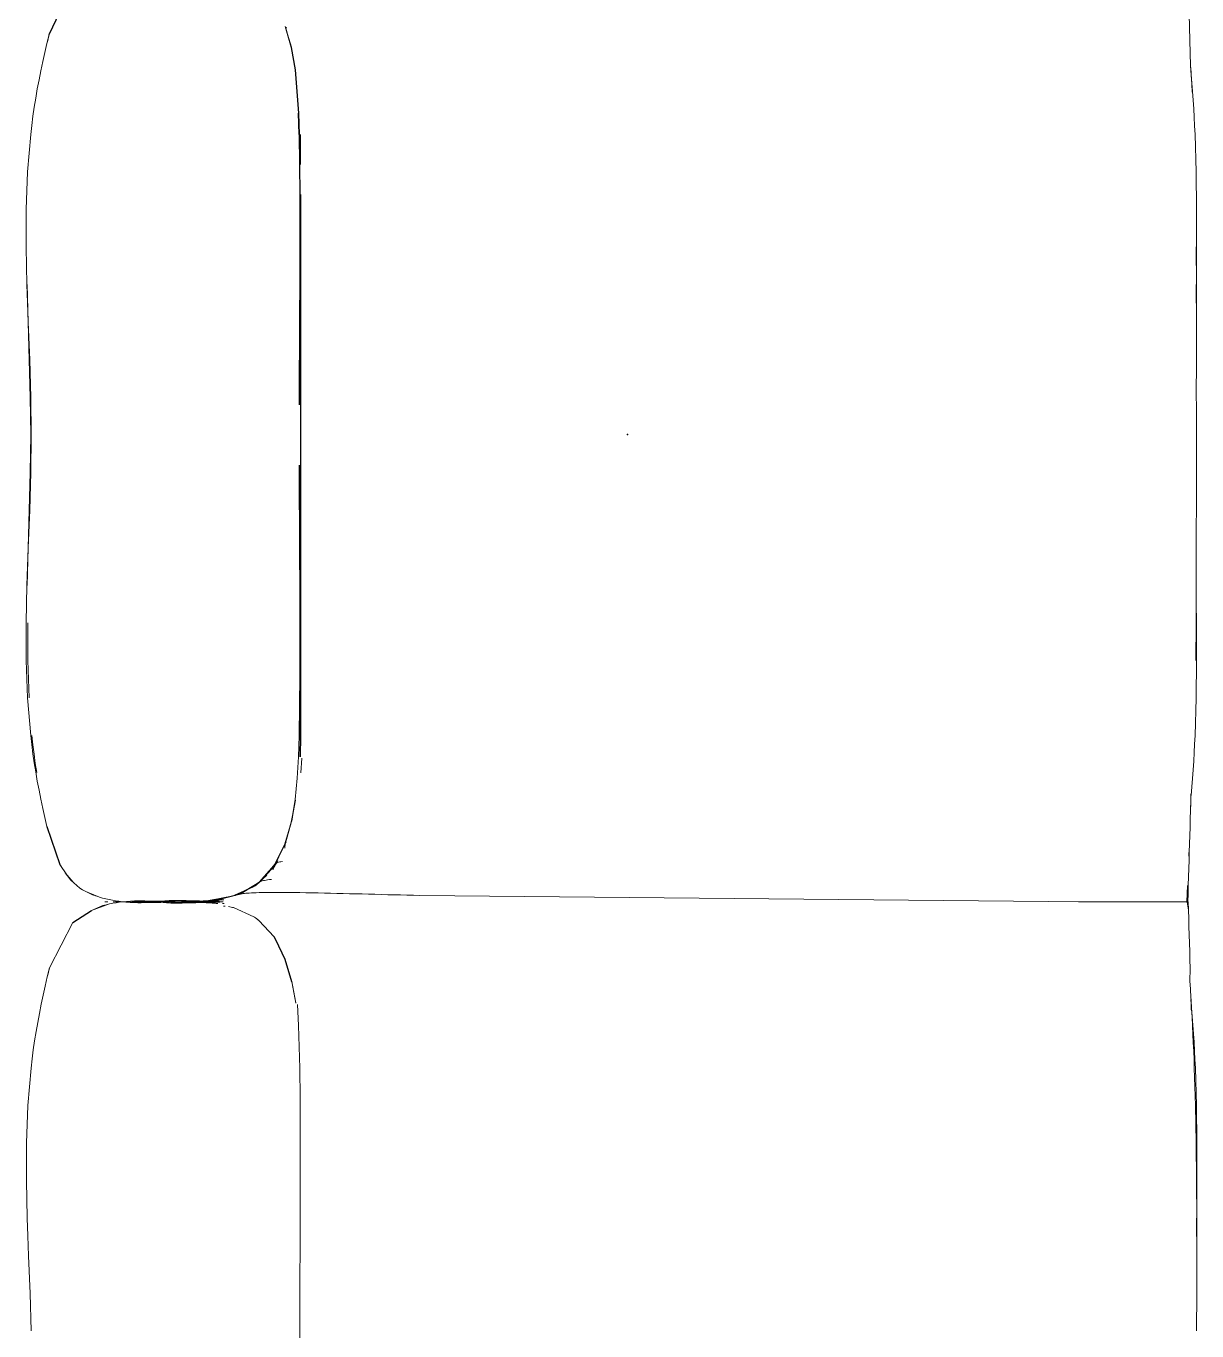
# Model space of a CAD drawing. Header units: inches. Extents: x -2 to 764, y -6 to 562.
# Drawn here: x 49.19 to 79.6, y 189.7 to 223.59 of the extents above; entities that cross this region are included whole.
import ezdxf

# ---------------------------------------------------------------- set-up
doc = ezdxf.new("R2010")
doc.units = ezdxf.units.IN
doc.header["$MEASUREMENT"] = 0
doc.layers.get('0').update_dxf_attribs({"true_color": 0xffffff})
doc.layers.add('SEAT', color=5, linetype='Continuous')

# ---------------------------------------------------------------- blocks, each defined once
blk = doc.blocks.new('LSD225X_0P')
at = {"layer": 'SEAT'}
for p, q in [((-15.029, 10.39), (-14.53, 11.431)), ((-8.738, 10.045), (-8.636, 9.466)), ((-8.636, 9.466), (-8.554, 8.344)), ((-8.554, 8.344), (-8.534, 7.79)), ((-8.534, 7.79), (-8.552, 8.343)), ((-8.552, 8.343), (-8.536, 7.79)), ((-8.536, 7.79), (-8.524, 7.01)), ((-8.524, 7.01), (-8.519, 6.229)), ((-8.519, 6.229), (-8.517, 5.449)), ((-8.498, 6.229), (-8.498, 5.449)), ((-8.517, 5.449), (-8.518, 4.668)), ((-8.498, 5.449), (-8.498, 4.668)), ((-8.518, 4.668), (-8.52, 3.888)), ((-8.498, 4.668), (-8.499, 3.888)), ((-8.52, 3.888), (-8.524, 3.108)), ((-8.499, 3.888), (-8.5, 3.108)), ((-8.524, 3.108), (-8.528, 2.327)), ((-8.5, 3.108), (-8.501, 2.327)), ((-8.528, 2.327), (-8.532, 1.547)), ((-8.501, 2.327), (-8.502, 1.547)), ((-8.532, 1.547), (-8.535, 0.766)), ((-8.502, 1.547), (-8.503, 0.766)), ((-8.503, 0.766), (-8.503, -0.795)), ((-8.503, -0.795), (-8.502, -1.576)), ((-8.502, -1.576), (-8.501, -2.356)), ((-8.501, -2.356), (-8.5, -3.137)), ((-8.5, -3.137), (-8.499, -3.918)), ((-8.499, -3.918), (-8.498, -4.699)), ((-8.498, -4.699), (-8.498, -5.48)), ((-8.498, -5.48), (-8.498, -6.26)), ((-8.498, -6.26), (-8.499, -7.039)), ((-8.499, -7.039), (-8.503, -7.82)), ((-8.503, -7.82), (-8.511, -8.371)), ((-15.087, -10.184), (-14.75, -11.173)), ((-14.413, -12.679), (-13.931, -12.365)), ((-9.185, -13.05), (-9.585, -12.624)), ((-9.142, -13.123), (-9.185, -13.05)), ((-8.896, -13.64), (-9.142, -13.123)), ((-8.727, -14.217), (-8.896, -13.64))]:
    blk.add_line(p, q, dxfattribs=at)
at = {"layer": 'SEAT', "linetype": 'Continuous', "lineweight": 0}
for p, q in [((14.58, 11.246), (14.624, 9.571)), ((-8.738, 10.045), (-8.9, 10.593)), ((-8.9, 10.593), (-8.737, 10.055)), ((-8.893, 10.583), (-8.738, 10.045)), ((-8.854, 10.555), (-8.87, 10.564)), ((-15.087, 10.154), (-15.029, 10.39)), ((-15.029, 10.39), (-15.074, 10.2)), ((-15.196, 9.682), (-15.143, 9.918)), ((-15.143, 9.918), (-15.087, 10.154)), ((-15.246, 9.445), (-15.196, 9.682)), ((14.638, 9.408), (14.624, 9.571)), ((14.624, 9.571), (14.642, 9.327)), ((-15.337, 8.972), (-15.293, 9.209)), ((-15.293, 9.209), (-15.246, 9.445)), ((14.643, 9.349), (14.638, 9.408)), ((14.642, 9.327), (14.654, 9.107)), ((14.66, 9.126), (14.643, 9.349)), ((-15.378, 8.736), (-15.337, 8.972)), ((14.654, 9.107), (14.666, 8.888)), ((14.676, 8.904), (14.66, 9.126)), ((14.692, 8.681), (14.676, 8.904)), ((-15.451, 8.263), (-15.416, 8.499)), ((-15.416, 8.499), (-15.378, 8.736)), ((14.706, 8.458), (14.692, 8.681)), ((-15.482, 8.026), (-15.451, 8.263)), ((-8.54, 8.342), (-8.529, 7.79)), ((14.718, 8.236), (14.706, 8.458)), ((14.73, 8.013), (14.718, 8.236)), ((-15.51, 7.79), (-15.482, 8.026)), ((14.74, 7.79), (14.73, 8.013)), ((-15.591, 6.816), (-15.51, 7.79)), ((-8.529, 7.79), (-8.52, 7.01)), ((-8.503, 7.79), (-8.499, 7.01)), ((14.768, 6.817), (14.74, 7.79)), ((-15.627, 5.841), (-15.591, 6.816)), ((-8.52, 7.01), (-8.517, 6.229)), ((14.779, 5.843), (14.768, 6.817)), ((-8.517, 6.229), (-8.516, 5.449)), ((-15.63, 4.866), (-15.627, 5.841)), ((14.778, 4.868), (14.779, 5.843)), ((-8.516, 5.449), (-8.517, 4.668)), ((-15.608, 3.89), (-15.63, 4.866)), ((14.77, 4.869), (14.775, 3.893)), ((14.775, 3.893), (14.778, 4.868)), ((-8.517, 4.668), (-8.518, 3.888)), ((-15.592, 3.427), (-15.608, 3.89)), ((-15.573, 2.914), (-15.605, 3.89)), ((-15.605, 3.89), (-15.577, 2.914)), ((-8.518, 3.888), (-8.521, 3.108)), ((14.776, 2.916), (14.767, 3.893)), ((14.776, 2.916), (14.775, 3.893)), ((-15.573, 2.914), (-15.592, 3.427)), ((-8.521, 3.108), (-8.523, 2.327)), ((-15.577, 2.914), (-15.545, 1.938)), ((-15.536, 1.938), (-15.573, 2.914)), ((14.774, 1.939), (14.776, 2.916)), ((-8.523, 2.327), (-8.525, 1.547)), ((-15.545, 1.938), (-15.519, 0.961)), ((-15.505, 0.961), (-15.536, 1.938)), ((14.773, 0.962), (14.774, 1.939)), ((-8.525, 1.547), (-8.527, 0.766)), ((-15.519, 0.961), (-15.509, -0.015)), ((-15.493, -0.015), (-15.505, 0.961)), ((14.774, 0.767), (14.773, 0.962)), ((14.775, 0.571), (14.774, 0.767)), ((14.775, 0.376), (14.775, 0.571)), ((14.776, 0.181), (14.775, 0.376)), ((14.776, -0.015), (14.776, 0.181)), ((-15.509, -0.015), (-15.519, -0.991)), ((-15.505, -0.991), (-15.493, -0.015)), ((14.776, -0.21), (14.776, -0.015)), ((14.776, -0.406), (14.776, -0.21)), ((14.767, -3.922), (14.776, -0.406)), ((-15.519, -0.991), (-15.545, -1.967)), ((-15.536, -1.967), (-15.505, -0.991)), ((-8.535, -0.795), (-8.532, -1.576)), ((-8.527, -0.795), (-8.525, -1.576)), ((-8.532, -1.576), (-8.528, -2.356)), ((-8.525, -1.576), (-8.523, -2.356)), ((-15.545, -1.967), (-15.577, -2.944)), ((-15.573, -2.943), (-15.536, -1.967)), ((-8.528, -2.356), (-8.524, -3.137)), ((-8.523, -2.356), (-8.521, -3.137)), ((-15.608, -3.919), (-15.573, -2.943)), ((-15.608, -3.919), (-15.577, -2.944)), ((-15.577, -2.944), (-15.605, -3.92)), ((-8.524, -3.137), (-8.52, -3.918)), ((-8.521, -3.137), (-8.518, -3.918)), ((-15.63, -4.895), (-15.608, -3.919)), ((-8.52, -3.918), (-8.518, -4.699)), ((-8.518, -3.918), (-8.517, -4.699)), ((14.77, -4.898), (14.767, -3.922)), ((14.767, -3.922), (14.772, -4.374)), ((14.772, -4.374), (14.778, -4.898)), ((-8.518, -4.699), (-8.517, -5.48)), ((-8.517, -4.699), (-8.516, -5.48)), ((-15.627, -5.871), (-15.63, -4.895)), ((-15.582, -5.87), (-15.58, -4.895)), ((14.759, -5.873), (14.77, -4.898)), ((14.778, -4.898), (14.779, -5.873)), ((-8.517, -5.48), (-8.519, -6.26)), ((-8.516, -5.48), (-8.517, -6.26)), ((-15.591, -6.845), (-15.627, -5.871)), ((-15.551, -6.845), (-15.582, -5.87)), ((14.779, -5.873), (14.768, -6.847)), ((-8.519, -6.26), (-8.524, -7.039)), ((-8.517, -6.26), (-8.52, -7.039)), ((-15.51, -7.82), (-15.591, -6.845)), ((-8.524, -7.039), (-8.536, -7.82)), ((-8.52, -7.039), (-8.529, -7.82)), ((14.768, -6.847), (14.74, -7.82)), ((-15.482, -8.056), (-15.51, -7.82)), ((-15.451, -8.293), (-15.482, -8.056)), ((-15.451, -8.061), (-15.477, -7.82)), ((-15.421, -8.302), (-15.451, -8.061)), ((-8.536, -7.82), (-8.554, -8.373)), ((-8.529, -7.82), (-8.54, -8.371)), ((14.73, -8.043), (14.718, -8.265)), ((14.74, -7.82), (14.73, -8.043)), ((-15.416, -8.529), (-15.451, -8.293)), ((-15.389, -8.543), (-15.421, -8.302)), ((-8.554, -8.373), (-8.583, -8.928)), ((-8.464, -8.408), (-8.495, -8.787)), ((14.718, -8.265), (14.706, -8.488)), ((-15.378, -8.766), (-15.416, -8.529)), ((-15.353, -8.784), (-15.389, -8.543)), ((-15.337, -9.002), (-15.378, -8.766)), ((14.692, -8.711), (14.676, -8.933)), ((14.706, -8.488), (14.692, -8.711)), ((-15.293, -9.239), (-15.337, -9.002)), ((-8.583, -8.928), (-8.636, -9.485)), ((14.676, -8.933), (14.66, -9.156)), ((-15.246, -9.475), (-15.293, -9.239)), ((-15.196, -9.711), (-15.246, -9.475)), ((-8.636, -9.485), (-8.726, -10.042)), ((14.632, -9.334), (14.627, -9.55)), ((14.66, -9.156), (14.643, -9.379)), ((-15.143, -9.948), (-15.196, -9.711)), ((-8.634, -9.502), (-8.738, -10.066)), ((-8.636, -9.496), (-8.736, -10.057)), ((-8.736, -10.057), (-8.634, -9.502)), ((-8.637, -9.49), (-8.732, -10.049)), ((-8.732, -10.049), (-8.636, -9.496)), ((-8.726, -10.042), (-8.637, -9.49)), ((14.616, -9.982), (14.621, -9.766)), ((14.628, -9.557), (14.62, -9.774)), ((14.62, -9.774), (14.624, -9.695)), ((14.627, -9.55), (14.621, -9.766)), ((14.621, -9.766), (14.628, -9.557)), ((14.624, -9.695), (14.629, -9.563)), ((-15.087, -10.184), (-15.143, -9.948)), ((-8.905, -10.633), (-8.738, -10.075)), ((-8.738, -10.066), (-8.9, -10.622)), ((-8.738, -10.075), (-8.9, -10.622)), ((-8.736, -10.057), (-8.893, -10.612)), ((-8.893, -10.612), (-8.738, -10.066)), ((-8.738, -10.066), (-8.736, -10.057)), ((14.61, -10.198), (14.616, -9.982)), ((14.598, -10.63), (14.604, -10.414)), ((14.604, -10.414), (14.61, -10.198)), ((-9.18, -11.186), (-8.911, -10.657)), ((-9.172, -11.174), (-8.909, -10.645)), ((-8.911, -10.657), (-9.172, -11.174)), ((-8.905, -10.633), (-9.163, -11.162)), ((-8.909, -10.645), (-9.163, -11.162)), ((-9.151, -11.151), (-8.9, -10.622)), ((-8.905, -10.633), (-9.151, -11.151)), ((-8.911, -10.657), (-8.909, -10.645)), ((-8.911, -10.669), (-8.911, -10.657)), ((-8.911, -10.682), (-8.911, -10.669)), ((-8.91, -10.695), (-8.911, -10.682)), ((-8.908, -10.708), (-8.91, -10.695)), ((-8.909, -10.645), (-8.905, -10.633)), ((-8.907, -10.721), (-8.908, -10.708)), ((-8.905, -10.733), (-8.907, -10.721)), ((-8.9, -10.622), (-8.905, -10.746)), ((-8.905, -10.746), (-8.905, -10.733)), ((-8.9, -10.622), (-8.893, -10.612)), ((-8.893, -10.612), (-8.883, -10.602)), ((-8.883, -10.602), (-8.87, -10.593)), ((14.592, -10.845), (14.598, -10.63)), ((-14.571, -11.44), (-14.75, -11.173)), ((-14.75, -11.173), (-14.713, -11.231)), ((-9.555, -11.623), (-9.172, -11.174)), ((-9.163, -11.162), (-9.537, -11.614)), ((-9.172, -11.174), (-9.475, -11.539)), ((-9.087, -11.078), (-9.218, -11.298)), ((-9.172, -11.174), (-9.18, -11.186)), ((-9.163, -11.162), (-9.172, -11.174)), ((-9.151, -11.151), (-9.163, -11.162)), ((-9.136, -11.14), (-9.151, -11.151)), ((-9.118, -11.13), (-9.136, -11.14)), ((-9.097, -11.12), (-9.118, -11.129)), ((-9.118, -11.129), (-9.118, -11.13)), ((-9.071, -11.111), (-9.097, -11.12)), ((-9.041, -11.103), (-9.071, -11.111)), ((-9.007, -11.096), (-9.041, -11.103)), ((-8.969, -11.09), (-9.007, -11.096)), ((14.58, -10.855), (14.586, -11.061)), ((14.58, -11.276), (14.586, -11.061)), ((14.586, -11.061), (14.592, -10.845)), ((-14.571, -11.44), (-14.616, -11.383)), ((-14.616, -11.383), (-14.464, -11.573)), ((-14.566, -11.445), (-14.571, -11.44)), ((-14.409, -11.625), (-14.566, -11.445)), ((-14.464, -11.573), (-14.507, -11.518)), ((-9.678, -11.723), (-9.377, -11.449)), ((-9.666, -11.715), (-9.416, -11.485)), ((-9.197, -11.237), (-9.614, -11.67)), ((-9.194, -11.224), (-9.605, -11.66)), ((-9.197, -11.237), (-9.605, -11.66)), ((-9.595, -11.651), (-9.191, -11.212)), ((-9.194, -11.224), (-9.595, -11.651)), ((-9.186, -11.199), (-9.583, -11.641)), ((-9.191, -11.212), (-9.58, -11.637)), ((-9.18, -11.186), (-9.57, -11.632)), ((-9.186, -11.199), (-9.549, -11.608)), ((-9.18, -11.186), (-9.515, -11.576)), ((-9.212, -11.287), (-9.218, -11.298)), ((-9.207, -11.275), (-9.212, -11.287)), ((-9.203, -11.262), (-9.207, -11.275)), ((-9.2, -11.25), (-9.203, -11.262)), ((-9.197, -11.237), (-9.2, -11.25)), ((-9.194, -11.224), (-9.197, -11.237)), ((-9.191, -11.212), (-9.194, -11.224)), ((-9.186, -11.199), (-9.191, -11.212)), ((-9.18, -11.186), (-9.186, -11.199)), ((14.566, -11.707), (14.573, -11.491)), ((14.573, -11.491), (14.58, -11.276)), ((-14.234, -11.783), (-14.464, -11.573)), ((-14.464, -11.573), (-14.409, -11.625)), ((-14.163, -11.824), (-14.234, -11.783)), ((-14.091, -11.864), (-14.163, -11.824)), ((-13.888, -11.967), (-14.163, -11.824)), ((-9.701, -11.737), (-10.276, -11.993)), ((-9.727, -11.75), (-10.276, -11.993)), ((-9.678, -11.723), (-10.246, -11.985)), ((-10.246, -11.985), (-9.837, -11.799)), ((-10.218, -11.977), (-9.666, -11.715)), ((-10.218, -11.977), (-9.945, -11.848)), ((-10.201, -11.972), (-9.654, -11.706)), ((-9.913, -11.834), (-10.201, -11.972)), ((-9.643, -11.697), (-10.185, -11.968)), ((-10.185, -11.968), (-9.904, -11.83)), ((-9.633, -11.688), (-10.169, -11.964)), ((-10.169, -11.964), (-9.904, -11.83)), ((-9.623, -11.679), (-10.153, -11.959)), ((-9.912, -11.834), (-10.153, -11.959)), ((-9.614, -11.67), (-10.138, -11.955)), ((-10.138, -11.955), (-9.912, -11.834)), ((-9.605, -11.66), (-10.122, -11.95)), ((-10.122, -11.95), (-9.904, -11.83)), ((-10.105, -11.945), (-9.595, -11.651)), ((-10.105, -11.945), (-9.895, -11.825)), ((-9.583, -11.641), (-10.087, -11.941)), ((-9.88, -11.819), (-10.087, -11.941)), ((-9.57, -11.632), (-10.067, -11.937)), ((-9.857, -11.808), (-10.067, -11.937)), ((-9.945, -11.848), (-9.678, -11.723)), ((-9.666, -11.715), (-9.913, -11.834)), ((-9.912, -11.834), (-9.623, -11.679)), ((-9.633, -11.688), (-9.912, -11.834)), ((-9.904, -11.83), (-9.614, -11.67)), ((-9.904, -11.83), (-9.643, -11.697)), ((-9.654, -11.706), (-9.904, -11.83)), ((-9.895, -11.825), (-9.605, -11.66)), ((-9.595, -11.651), (-9.88, -11.819)), ((-9.583, -11.641), (-9.857, -11.808)), ((-9.837, -11.799), (-9.701, -11.737)), ((-9.666, -11.715), (-9.678, -11.723)), ((-9.654, -11.706), (-9.666, -11.715)), ((-9.654, -11.706), (-9.486, -11.549)), ((-9.643, -11.697), (-9.654, -11.706)), ((-9.643, -11.697), (-9.55, -11.609)), ((-9.633, -11.688), (-9.643, -11.697)), ((-9.599, -11.656), (-9.633, -11.688)), ((-9.623, -11.679), (-9.633, -11.688)), ((-9.614, -11.67), (-9.623, -11.679)), ((-9.605, -11.66), (-9.614, -11.67)), ((-9.595, -11.651), (-9.605, -11.66)), ((-9.587, -11.645), (-9.595, -11.651)), ((-9.583, -11.641), (-9.587, -11.645)), ((-9.57, -11.632), (-9.583, -11.641)), ((-9.58, -11.637), (-9.583, -11.641)), ((-9.549, -11.608), (-9.57, -11.632)), ((-9.555, -11.623), (-9.57, -11.632)), ((-9.515, -11.576), (-9.555, -11.623)), ((-9.537, -11.614), (-9.555, -11.623)), ((-9.475, -11.539), (-9.537, -11.614)), ((-9.537, -11.614), (-9.516, -11.605)), ((-9.516, -11.605), (-9.492, -11.597)), ((-9.492, -11.597), (-9.465, -11.589)), ((-9.465, -11.589), (-9.432, -11.581)), ((-9.432, -11.581), (-9.396, -11.574)), ((-9.396, -11.574), (-9.353, -11.568)), ((-9.353, -11.568), (-9.306, -11.562)), ((-9.306, -11.562), (-9.253, -11.557)), ((14.533, -11.924), (14.543, -11.711)), ((14.543, -11.711), (14.56, -11.922)), ((14.56, -11.922), (14.566, -11.707)), ((-14.019, -11.901), (-14.091, -11.864)), ((-13.806, -11.993), (-14.091, -11.864)), ((-14.091, -11.864), (-13.888, -11.967)), ((-13.723, -12.018), (-14.019, -11.901)), ((-13.64, -12.04), (-13.723, -12.018)), ((-13.556, -12.061), (-13.64, -12.04)), ((-13.578, -12.137), (-13.581, -12.137)), ((-13.574, -12.137), (-13.578, -12.137)), ((-13.549, -12.137), (-13.574, -12.137)), ((-13.471, -12.08), (-13.556, -12.061)), ((-13.508, -12.137), (-13.549, -12.137)), ((-13.462, -12.194), (-13.547, -12.213)), ((-13.386, -12.097), (-13.471, -12.08)), ((-13.377, -12.177), (-13.462, -12.194)), ((-13.302, -12.112), (-13.386, -12.097)), ((-13.293, -12.162), (-13.377, -12.177)), ((-13.366, -12.138), (-13.369, -12.138)), ((-13.362, -12.138), (-13.366, -12.138)), ((-13.335, -12.138), (-13.362, -12.138)), ((-13.295, -12.138), (-13.335, -12.138)), ((-13.218, -12.125), (-13.302, -12.112)), ((-13.271, -12.138), (-13.295, -12.138)), ((-13.209, -12.149), (-13.293, -12.162)), ((-13.276, -12.137), (-13.28, -12.137)), ((-13.273, -12.137), (-13.276, -12.137)), ((-13.264, -12.137), (-13.273, -12.137)), ((-13.267, -12.138), (-13.271, -12.138)), ((-13.264, -12.138), (-13.267, -12.138)), ((-13.224, -12.137), (-13.264, -12.137)), ((-13.255, -12.138), (-13.264, -12.138)), ((-13.215, -12.138), (-13.255, -12.138)), ((-13.185, -12.137), (-13.224, -12.137)), ((-13.136, -12.136), (-13.218, -12.125)), ((-13.175, -12.138), (-13.215, -12.138)), ((-13.127, -12.138), (-13.209, -12.149)), ((-13.179, -12.137), (-13.185, -12.137)), ((-13.178, -12.137), (-13.179, -12.137)), ((-13.175, -12.137), (-13.178, -12.137)), ((-13.145, -12.137), (-13.175, -12.137)), ((-13.17, -12.138), (-13.175, -12.138)), ((-13.168, -12.138), (-13.17, -12.138)), ((-13.165, -12.138), (-13.168, -12.138)), ((-13.136, -12.138), (-13.165, -12.138)), ((-13.106, -12.137), (-13.145, -12.137)), ((-13.132, -12.137), (-13.136, -12.136)), ((-13.097, -12.138), (-13.136, -12.138)), ((-13.121, -12.138), (-13.132, -12.137)), ((-13.123, -12.138), (-13.127, -12.138)), ((-13.116, -12.137), (-13.123, -12.138)), ((-13.028, -12.147), (-13.121, -12.138)), ((-13.019, -12.128), (-13.116, -12.137)), ((-13.085, -12.137), (-13.106, -12.137)), ((-13.076, -12.138), (-13.097, -12.138)), ((-13.072, -12.138), (-13.076, -12.138)), ((-13.069, -12.138), (-13.072, -12.138)), ((-13.058, -12.138), (-13.069, -12.138)), ((-13.019, -12.138), (-13.058, -12.138)), ((-12.884, -12.138), (-13.043, -12.151)), ((-13.043, -12.151), (-12.793, -12.138)), ((-12.924, -12.154), (-13.028, -12.147)), ((-12.914, -12.12), (-13.019, -12.128)), ((-12.981, -12.138), (-13.019, -12.138)), ((-12.978, -12.138), (-12.981, -12.138)), ((-12.793, -12.138), (-12.957, -12.144)), ((-12.957, -12.144), (-12.704, -12.138)), ((-12.824, -12.159), (-12.924, -12.154)), ((-12.815, -12.115), (-12.914, -12.12)), ((-12.88, -12.138), (-12.884, -12.138)), ((-12.868, -12.138), (-12.88, -12.138)), ((-12.831, -12.138), (-12.868, -12.138)), ((-12.795, -12.138), (-12.831, -12.138)), ((-12.729, -12.161), (-12.824, -12.159)), ((-12.72, -12.113), (-12.815, -12.115)), ((-12.768, -12.137), (-12.801, -12.137)), ((-12.793, -12.138), (-12.795, -12.138)), ((-12.791, -12.138), (-12.793, -12.138)), ((-12.793, -12.138), (-12.793, -12.138)), ((-12.793, -12.138), (-12.793, -12.138)), ((-12.759, -12.138), (-12.793, -12.138)), ((-12.732, -12.137), (-12.768, -12.137)), ((-12.723, -12.138), (-12.759, -12.138)), ((-12.717, -12.137), (-12.732, -12.137)), ((-12.639, -12.162), (-12.729, -12.161)), ((-12.708, -12.138), (-12.723, -12.138)), ((-12.63, -12.113), (-12.72, -12.113)), ((-12.704, -12.138), (-12.708, -12.138)), ((-12.7, -12.138), (-12.704, -12.138)), ((-12.704, -12.138), (-12.704, -12.138)), ((-12.687, -12.138), (-12.7, -12.138)), ((-12.652, -12.138), (-12.687, -12.138)), ((-12.617, -12.138), (-12.652, -12.138)), ((-12.284, -12.155), (-12.639, -12.162)), ((-12.555, -12.16), (-12.639, -12.162)), ((-12.545, -12.114), (-12.63, -12.113)), ((-12.537, -12.137), (-12.627, -12.137)), ((-12.528, -12.138), (-12.617, -12.138)), ((-12.284, -12.155), (-12.555, -12.16)), ((-12.555, -12.16), (-12.203, -12.155)), ((-12.475, -12.157), (-12.555, -12.16)), ((-12.545, -12.114), (-12.274, -12.119)), ((-12.466, -12.118), (-12.545, -12.114)), ((-12.522, -12.137), (-12.537, -12.137)), ((-12.513, -12.138), (-12.528, -12.138)), ((-12.51, -12.137), (-12.522, -12.137)), ((-12.501, -12.138), (-12.513, -12.138)), ((-12.491, -12.137), (-12.51, -12.137)), ((-12.482, -12.138), (-12.501, -12.138)), ((-12.451, -12.137), (-12.491, -12.137)), ((-12.442, -12.138), (-12.482, -12.138)), ((-12.4, -12.152), (-12.475, -12.157)), ((-12.274, -12.119), (-12.466, -12.118)), ((-12.466, -12.118), (-12.194, -12.12)), ((-12.391, -12.122), (-12.466, -12.118)), ((-12.418, -12.137), (-12.451, -12.137)), ((-12.409, -12.138), (-12.442, -12.138)), ((-12.399, -12.137), (-12.418, -12.137)), ((-12.39, -12.138), (-12.409, -12.138)), ((-12.329, -12.147), (-12.4, -12.152)), ((-12.387, -12.137), (-12.399, -12.137)), ((-12.32, -12.127), (-12.391, -12.122)), ((-12.378, -12.138), (-12.39, -12.138)), ((-12.368, -12.137), (-12.387, -12.137)), ((-12.359, -12.138), (-12.378, -12.138)), ((-12.304, -12.137), (-12.368, -12.137)), ((-12.295, -12.138), (-12.359, -12.138)), ((-12.263, -12.141), (-12.329, -12.147)), ((-12.253, -12.133), (-12.32, -12.127)), ((-12.293, -12.137), (-12.304, -12.137)), ((-12.284, -12.138), (-12.295, -12.138)), ((-12.291, -12.137), (-12.293, -12.137)), ((-12.289, -12.137), (-12.291, -12.137)), ((-12.212, -12.137), (-12.289, -12.137)), ((-12.282, -12.138), (-12.284, -12.138)), ((-12.279, -12.138), (-12.282, -12.138)), ((-12.203, -12.138), (-12.279, -12.138)), ((-12.2, -12.134), (-12.263, -12.141)), ((-12.19, -12.14), (-12.253, -12.133)), ((-12.202, -12.137), (-12.212, -12.137)), ((-12.192, -12.138), (-12.203, -12.138)), ((-12.203, -12.155), (-12.128, -12.154)), ((-12.194, -12.137), (-12.202, -12.137)), ((-12.14, -12.128), (-12.2, -12.134)), ((-12.194, -12.12), (-12.118, -12.121)), ((-12.177, -12.137), (-12.194, -12.137)), ((-12.184, -12.138), (-12.192, -12.138)), ((-12.13, -12.146), (-12.19, -12.14)), ((-12.168, -12.138), (-12.184, -12.138)), ((-12.139, -12.137), (-12.177, -12.137)), ((-12.13, -12.138), (-12.168, -12.138)), ((-12.082, -12.121), (-12.14, -12.128)), ((-12.115, -12.137), (-12.139, -12.137)), ((-12.105, -12.138), (-12.13, -12.138)), ((-12.072, -12.153), (-12.13, -12.146)), ((-12.128, -12.154), (-12.057, -12.152)), ((-12.118, -12.121), (-12.048, -12.122)), ((-12.1, -12.137), (-12.115, -12.137)), ((-12.091, -12.138), (-12.105, -12.138)), ((-12.088, -12.137), (-12.1, -12.137)), ((-12.079, -12.138), (-12.091, -12.138)), ((-12.07, -12.137), (-12.088, -12.137)), ((-12.025, -12.116), (-12.082, -12.121)), ((-12.061, -12.138), (-12.079, -12.138)), ((-12.016, -12.159), (-12.072, -12.153)), ((-12.025, -12.137), (-12.07, -12.137)), ((-12.016, -12.138), (-12.061, -12.138)), ((-12.057, -12.152), (-11.991, -12.15)), ((-12.048, -12.122), (-11.982, -12.124)), ((-11.97, -12.11), (-12.025, -12.116)), ((-12.012, -12.137), (-12.025, -12.137)), ((-12.003, -12.138), (-12.016, -12.138)), ((-11.96, -12.164), (-12.016, -12.159)), ((-12.009, -12.137), (-12.012, -12.137)), ((-12.004, -12.137), (-12.009, -12.137)), ((-11.941, -12.137), (-12.004, -12.137)), ((-11.999, -12.138), (-12.003, -12.138)), ((-11.995, -12.138), (-11.999, -12.138)), ((-11.932, -12.138), (-11.995, -12.138)), ((-11.991, -12.15), (-11.929, -12.148)), ((-11.982, -12.124), (-11.92, -12.126)), ((-11.88, -12.166), (-11.973, -12.173)), ((-11.914, -12.106), (-11.97, -12.11)), ((-11.905, -12.168), (-11.96, -12.164)), ((-11.935, -12.137), (-11.941, -12.137)), ((-11.93, -12.137), (-11.935, -12.137)), ((-11.925, -12.138), (-11.932, -12.138)), ((-11.917, -12.137), (-11.93, -12.137)), ((-11.929, -12.148), (-11.616, -12.137)), ((-11.921, -12.138), (-11.925, -12.138)), ((-11.908, -12.138), (-11.921, -12.138)), ((-11.92, -12.126), (-11.861, -12.129)), ((-11.882, -12.137), (-11.917, -12.137)), ((-11.879, -12.104), (-11.914, -12.106)), ((-11.873, -12.138), (-11.908, -12.138)), ((-11.869, -12.17), (-11.905, -12.168)), ((-11.882, -12.137), (-11.218, -12.129)), ((-11.276, -12.13), (-11.882, -12.137)), ((-11.865, -12.137), (-11.882, -12.137)), ((-11.789, -12.16), (-11.88, -12.166)), ((-11.843, -12.103), (-11.879, -12.104)), ((-11.855, -12.138), (-11.873, -12.138)), ((-11.6, -12.137), (-11.871, -12.146)), ((-11.871, -12.146), (-11.569, -12.137)), ((-11.833, -12.172), (-11.869, -12.17)), ((-11.854, -12.137), (-11.865, -12.137)), ((-11.861, -12.129), (-11.614, -12.137)), ((-11.861, -12.129), (-11.806, -12.131)), ((-11.844, -12.138), (-11.855, -12.138)), ((-11.843, -12.137), (-11.854, -12.137)), ((-11.834, -12.138), (-11.844, -12.138)), ((-11.806, -12.102), (-11.843, -12.103)), ((-11.826, -12.137), (-11.843, -12.137)), ((-11.817, -12.138), (-11.834, -12.138)), ((-11.797, -12.173), (-11.833, -12.172)), ((-11.826, -12.137), (-11.163, -12.128)), ((-11.433, -12.132), (-11.826, -12.137)), ((-11.795, -12.137), (-11.826, -12.137)), ((-11.267, -12.144), (-11.817, -12.138)), ((-11.209, -12.145), (-11.817, -12.138)), ((-11.817, -12.138), (-11.785, -12.138)), ((-11.53, -12.137), (-11.815, -12.143)), ((-11.815, -12.143), (-11.547, -12.137)), ((-11.768, -12.101), (-11.806, -12.102)), ((-11.591, -12.138), (-11.806, -12.131)), ((-11.806, -12.131), (-11.567, -12.137)), ((-11.806, -12.131), (-11.752, -12.134)), ((-11.759, -12.173), (-11.797, -12.173)), ((-11.783, -12.137), (-11.795, -12.137)), ((-11.703, -12.154), (-11.789, -12.16)), ((-11.785, -12.138), (-11.774, -12.138)), ((-11.779, -12.137), (-11.783, -12.137)), ((-11.773, -12.137), (-11.779, -12.137)), ((-11.774, -12.138), (-11.77, -12.138)), ((-11.773, -12.137), (-11.112, -12.126)), ((-11.509, -12.133), (-11.773, -12.137)), ((-11.723, -12.137), (-11.773, -12.137)), ((-11.77, -12.138), (-11.764, -12.138)), ((-11.728, -12.101), (-11.768, -12.101)), ((-11.764, -12.138), (-11.373, -12.143)), ((-11.154, -12.147), (-11.764, -12.138)), ((-11.764, -12.138), (-11.714, -12.138)), ((-11.51, -12.137), (-11.762, -12.141)), ((-11.762, -12.141), (-11.496, -12.137)), ((-11.71, -12.139), (-11.762, -12.141)), ((-11.719, -12.173), (-11.759, -12.173)), ((-11.537, -12.138), (-11.752, -12.134)), ((-11.752, -12.134), (-11.527, -12.137)), ((-11.752, -12.134), (-11.7, -12.136)), ((-11.685, -12.102), (-11.728, -12.101)), ((-11.723, -12.137), (-11.065, -12.123)), ((-11.503, -12.133), (-11.723, -12.137)), ((-11.72, -12.137), (-11.723, -12.137)), ((-11.717, -12.137), (-11.72, -12.137)), ((-11.676, -12.173), (-11.719, -12.173)), ((-11.708, -12.137), (-11.717, -12.137)), ((-11.714, -12.138), (-11.457, -12.142)), ((-11.103, -12.149), (-11.714, -12.138)), ((-11.714, -12.138), (-11.711, -12.138)), ((-11.711, -12.138), (-11.708, -12.138)), ((-11.447, -12.137), (-11.71, -12.139)), ((-11.71, -12.139), (-11.49, -12.137)), ((-11.658, -12.137), (-11.71, -12.139)), ((-11.676, -12.137), (-11.708, -12.137)), ((-11.708, -12.138), (-11.699, -12.138)), ((-11.62, -12.15), (-11.703, -12.154)), ((-11.487, -12.138), (-11.7, -12.136)), ((-11.7, -12.136), (-11.506, -12.137)), ((-11.7, -12.136), (-11.649, -12.138)), ((-11.699, -12.138), (-11.667, -12.138)), ((-11.638, -12.103), (-11.685, -12.102)), ((-11.676, -12.137), (-11.02, -12.121)), ((-11.486, -12.132), (-11.676, -12.137)), ((-11.664, -12.137), (-11.676, -12.137)), ((-11.629, -12.172), (-11.676, -12.173)), ((-11.667, -12.138), (-11.452, -12.142)), ((-11.056, -12.151), (-11.667, -12.138)), ((-11.667, -12.138), (-11.655, -12.138)), ((-11.657, -12.137), (-11.664, -12.137)), ((-11.627, -12.135), (-11.658, -12.137)), ((-11.647, -12.137), (-11.657, -12.137)), ((-11.655, -12.138), (-11.647, -12.138)), ((-11.649, -12.138), (-11.617, -12.139)), ((-11.39, -12.138), (-11.649, -12.138)), ((-11.649, -12.138), (-11.438, -12.138)), ((-11.632, -12.137), (-11.647, -12.137)), ((-11.647, -12.138), (-11.638, -12.138)), ((-11.587, -12.104), (-11.638, -12.103)), ((-11.638, -12.138), (-11.623, -12.138)), ((-11.632, -12.137), (-10.979, -12.118)), ((-11.463, -12.132), (-11.632, -12.137)), ((-11.609, -12.137), (-11.632, -12.137)), ((-11.577, -12.171), (-11.629, -12.172)), ((-11.595, -12.134), (-11.627, -12.135)), ((-11.6, -12.138), (-11.623, -12.138)), ((-11.623, -12.138), (-11.011, -12.154)), ((-11.623, -12.138), (-11.437, -12.142)), ((-11.541, -12.148), (-11.62, -12.15)), ((-11.617, -12.139), (-11.585, -12.14)), ((-11.616, -12.137), (-11.6, -12.137)), ((-11.614, -12.137), (-11.591, -12.138)), ((-11.6, -12.137), (-11.609, -12.137)), ((-11.595, -12.137), (-11.6, -12.137)), ((-11.591, -12.138), (-11.6, -12.138)), ((-11.562, -12.134), (-11.595, -12.134)), ((-11.59, -12.137), (-11.595, -12.137)), ((-11.586, -12.138), (-11.591, -12.138)), ((-11.59, -12.137), (-10.94, -12.115)), ((-11.438, -12.132), (-11.59, -12.137)), ((-11.549, -12.137), (-11.59, -12.137)), ((-11.53, -12.105), (-11.587, -12.104)), ((-11.58, -12.138), (-11.586, -12.138)), ((-11.585, -12.14), (-11.553, -12.141)), ((-11.416, -12.142), (-11.58, -12.138)), ((-10.97, -12.157), (-11.58, -12.138)), ((-11.58, -12.138), (-11.54, -12.138)), ((-11.52, -12.169), (-11.577, -12.171)), ((-11.547, -12.137), (-11.569, -12.137)), ((-11.567, -12.137), (-11.537, -12.138)), ((-11.529, -12.133), (-11.562, -12.134)), ((-11.553, -12.141), (-11.52, -12.141)), ((-10.903, -12.112), (-11.549, -12.137)), ((-11.411, -12.132), (-11.549, -12.137)), ((-11.549, -12.137), (-11.548, -12.137)), ((-11.548, -12.137), (-11.547, -12.137)), ((-11.547, -12.137), (-11.541, -12.137)), ((-11.467, -12.145), (-11.541, -12.148)), ((-11.538, -12.138), (-11.54, -12.138)), ((-11.54, -12.138), (-10.931, -12.16)), ((-11.54, -12.138), (-11.391, -12.143)), ((-11.537, -12.138), (-11.538, -12.138)), ((-11.532, -12.138), (-11.537, -12.138)), ((-11.501, -12.138), (-11.537, -12.138)), ((-11.466, -12.107), (-11.53, -12.105)), ((-11.496, -12.137), (-11.53, -12.137)), ((-11.494, -12.133), (-11.529, -12.133)), ((-11.527, -12.137), (-11.487, -12.138)), ((-11.52, -12.141), (-11.485, -12.142)), ((-11.457, -12.167), (-11.52, -12.169)), ((-10.868, -12.108), (-11.51, -12.137)), ((-11.51, -12.137), (-11.501, -12.137)), ((-11.447, -12.137), (-11.51, -12.137)), ((-11.163, -12.128), (-11.509, -12.133)), ((-11.506, -12.137), (-11.438, -12.138)), ((-11.112, -12.126), (-11.503, -12.133)), ((-11.501, -12.137), (-11.496, -12.137)), ((-11.365, -12.143), (-11.501, -12.138)), ((-10.894, -12.163), (-11.501, -12.138)), ((-11.492, -12.138), (-11.501, -12.138)), ((-11.496, -12.137), (-11.487, -12.137)), ((-11.456, -12.132), (-11.494, -12.133)), ((-11.487, -12.138), (-11.492, -12.138)), ((-11.49, -12.137), (-11.4, -12.137)), ((-11.473, -12.137), (-11.487, -12.137)), ((-11.478, -12.138), (-11.487, -12.138)), ((-11.065, -12.123), (-11.486, -12.132)), ((-11.485, -12.142), (-11.447, -12.142)), ((-11.463, -12.138), (-11.478, -12.138)), ((-10.835, -12.105), (-11.473, -12.137)), ((-11.354, -12.131), (-11.473, -12.137)), ((-11.473, -12.137), (-11.455, -12.137)), ((-11.396, -12.144), (-11.467, -12.145)), ((-11.395, -12.109), (-11.466, -12.107)), ((-11.02, -12.121), (-11.463, -12.132)), ((-11.338, -12.143), (-11.463, -12.138)), ((-10.859, -12.166), (-11.463, -12.138)), ((-11.463, -12.138), (-11.445, -12.138)), ((-11.457, -12.142), (-11.154, -12.147)), ((-11.386, -12.165), (-11.457, -12.167)), ((-11.415, -12.132), (-11.456, -12.132)), ((-11.455, -12.137), (-11.447, -12.137)), ((-11.452, -12.142), (-11.103, -12.149)), ((-11.441, -12.137), (-11.447, -12.137)), ((-11.447, -12.142), (-11.406, -12.142)), ((-11.438, -12.138), (-11.445, -12.138)), ((-11.436, -12.137), (-11.441, -12.137)), ((-10.979, -12.118), (-11.438, -12.132)), ((-11.438, -12.138), (-11.432, -12.138)), ((-11.438, -12.138), (-11.438, -12.138)), ((-11.437, -12.142), (-11.056, -12.151)), ((-11.436, -12.137), (-10.802, -12.102)), ((-11.324, -12.131), (-11.436, -12.137)), ((-11.4, -12.137), (-11.436, -12.137)), ((-11.218, -12.129), (-11.433, -12.132)), ((-11.432, -12.138), (-11.427, -12.138)), ((-11.427, -12.138), (-11.309, -12.144)), ((-10.826, -12.169), (-11.427, -12.138)), ((-11.427, -12.138), (-11.39, -12.138)), ((-11.011, -12.154), (-11.416, -12.142)), ((-11.369, -12.132), (-11.415, -12.132)), ((-10.94, -12.115), (-11.411, -12.132)), ((-10.782, -12.101), (-11.4, -12.137)), ((-11.4, -12.137), (-11.292, -12.13)), ((-11.4, -12.137), (-11.375, -12.137)), ((-11.33, -12.144), (-11.396, -12.144)), ((-11.316, -12.111), (-11.395, -12.109)), ((-11.391, -12.143), (-10.97, -12.157)), ((-11.39, -12.138), (-11.366, -12.138)), ((-10.793, -12.172), (-11.39, -12.138)), ((-11.307, -12.163), (-11.386, -12.165)), ((-10.761, -12.099), (-11.375, -12.137)), ((-11.268, -12.13), (-11.375, -12.137)), ((-11.375, -12.137), (-11.366, -12.137)), ((-11.375, -12.137), (-11.372, -12.137)), ((-11.373, -12.143), (-11.209, -12.145)), ((-11.366, -12.137), (-11.348, -12.137)), ((-11.366, -12.138), (-11.365, -12.138)), ((-10.773, -12.174), (-11.366, -12.138)), ((-11.366, -12.138), (-11.258, -12.144)), ((-11.365, -12.138), (-11.36, -12.138)), ((-10.931, -12.16), (-11.365, -12.143)), ((-11.36, -12.138), (-11.339, -12.138)), ((-10.868, -12.108), (-11.354, -12.131)), ((-10.74, -12.098), (-11.351, -12.137)), ((-11.351, -12.137), (-11.242, -12.13)), ((-11.348, -12.137), (-11.339, -12.137)), ((-10.752, -12.175), (-11.342, -12.138)), ((-11.342, -12.138), (-11.233, -12.145)), ((-11.339, -12.137), (-11.322, -12.137)), ((-11.329, -12.138), (-11.339, -12.138)), ((-11.339, -12.138), (-11.279, -12.144)), ((-11.338, -12.143), (-10.894, -12.163)), ((-11.267, -12.144), (-11.33, -12.144)), ((-11.313, -12.138), (-11.329, -12.138)), ((-11.312, -12.137), (-11.326, -12.137)), ((-11.324, -12.131), (-10.835, -12.105)), ((-11.303, -12.138), (-11.317, -12.138)), ((-11.317, -12.138), (-10.731, -12.177)), ((-11.317, -12.138), (-11.206, -12.145)), ((-11.227, -12.114), (-11.316, -12.111)), ((-11.295, -12.137), (-11.312, -12.137)), ((-11.309, -12.144), (-10.859, -12.166)), ((-11.217, -12.161), (-11.307, -12.163)), ((-11.286, -12.138), (-11.303, -12.138)), ((-11.283, -12.137), (-11.295, -12.137)), ((-11.292, -12.13), (-10.802, -12.102)), ((-11.274, -12.138), (-11.286, -12.138)), ((-11.266, -12.137), (-11.283, -12.137)), ((-11.279, -12.144), (-10.826, -12.169)), ((-11.257, -12.138), (-11.274, -12.138)), ((-10.782, -12.101), (-11.268, -12.13)), ((-11.209, -12.145), (-11.267, -12.144)), ((-11.254, -12.137), (-11.266, -12.137)), ((-11.258, -12.144), (-10.793, -12.172)), ((-11.245, -12.138), (-11.257, -12.138)), ((-11.235, -12.137), (-11.254, -12.137)), ((-11.226, -12.138), (-11.245, -12.138)), ((-11.242, -12.13), (-10.761, -12.099)), ((-11.223, -12.137), (-11.235, -12.137)), ((-11.233, -12.145), (-10.773, -12.174)), ((-11.126, -12.116), (-11.227, -12.114)), ((-11.214, -12.138), (-11.226, -12.138)), ((-11.199, -12.137), (-11.223, -12.137)), ((-11.117, -12.158), (-11.217, -12.161)), ((-11.19, -12.138), (-11.214, -12.138)), ((-11.154, -12.147), (-11.209, -12.145)), ((-11.206, -12.145), (-10.752, -12.175)), ((-11.189, -12.137), (-11.199, -12.137)), ((-11.179, -12.138), (-11.19, -12.138)), ((-11.151, -12.137), (-11.189, -12.137)), ((-11.141, -12.138), (-11.179, -12.138)), ((-11.103, -12.149), (-11.154, -12.147)), ((-11.142, -12.137), (-11.151, -12.137)), ((-11.108, -12.137), (-11.142, -12.137)), ((-11.133, -12.138), (-11.141, -12.138)), ((-11.098, -12.138), (-11.133, -12.138)), ((-11.013, -12.119), (-11.126, -12.116)), ((-11.004, -12.156), (-11.117, -12.158)), ((-11.091, -12.137), (-11.108, -12.137)), ((-11.056, -12.151), (-11.103, -12.149)), ((-11.082, -12.138), (-11.098, -12.138)), ((-11.059, -12.137), (-11.091, -12.137)), ((-11.05, -12.138), (-11.082, -12.138)), ((-11.038, -12.137), (-11.059, -12.137)), ((-11.011, -12.154), (-11.056, -12.151)), ((-11.029, -12.138), (-11.05, -12.138)), ((-11.004, -12.137), (-11.038, -12.137)), ((-10.995, -12.138), (-11.029, -12.138)), ((-10.888, -12.121), (-11.013, -12.119)), ((-10.97, -12.157), (-11.011, -12.154)), ((-10.979, -12.137), (-11.004, -12.137)), ((-10.879, -12.153), (-11.004, -12.156)), ((-10.97, -12.138), (-10.995, -12.138)), ((-10.941, -12.137), (-10.979, -12.137)), ((-10.932, -12.138), (-10.97, -12.138)), ((-10.931, -12.16), (-10.97, -12.157)), ((-10.913, -12.137), (-10.941, -12.137)), ((-10.308, -12), (-10.94, -12.115)), ((-10.94, -12.115), (-10.903, -12.112)), ((-10.904, -12.138), (-10.932, -12.138)), ((-10.894, -12.163), (-10.931, -12.16)), ((-10.869, -12.137), (-10.913, -12.137)), ((-10.86, -12.138), (-10.904, -12.138)), ((-10.903, -12.112), (-10.342, -12.006)), ((-10.868, -12.108), (-10.903, -12.112)), ((-10.859, -12.166), (-10.894, -12.163)), ((-10.751, -12.124), (-10.888, -12.121)), ((-10.742, -12.151), (-10.879, -12.153)), ((-10.838, -12.137), (-10.869, -12.137)), ((-10.246, -11.985), (-10.868, -12.108)), ((-10.428, -12.022), (-10.868, -12.108)), ((-10.835, -12.105), (-10.868, -12.108)), ((-10.829, -12.138), (-10.86, -12.138)), ((-10.826, -12.169), (-10.859, -12.166)), ((-10.785, -12.137), (-10.838, -12.137)), ((-10.835, -12.105), (-10.218, -11.977)), ((-10.459, -12.028), (-10.835, -12.105)), ((-10.802, -12.102), (-10.835, -12.105)), ((-10.776, -12.138), (-10.829, -12.138)), ((-10.793, -12.172), (-10.826, -12.169)), ((-10.802, -12.102), (-10.201, -11.972)), ((-10.802, -12.102), (-10.458, -12.028)), ((-10.802, -12.102), (-10.782, -12.101)), ((-10.773, -12.174), (-10.793, -12.172)), ((-10.754, -12.137), (-10.785, -12.137)), ((-10.185, -11.968), (-10.782, -12.101)), ((-10.782, -12.101), (-10.423, -12.021)), ((-10.761, -12.099), (-10.782, -12.101)), ((-10.745, -12.138), (-10.776, -12.138)), ((-10.752, -12.175), (-10.773, -12.174)), ((-10.761, -12.099), (-10.169, -11.964)), ((-10.402, -12.017), (-10.761, -12.099)), ((-10.74, -12.098), (-10.761, -12.099)), ((-10.679, -12.137), (-10.754, -12.137)), ((-10.731, -12.177), (-10.752, -12.175)), ((-10.602, -12.126), (-10.751, -12.124)), ((-10.67, -12.138), (-10.745, -12.138)), ((-10.593, -12.148), (-10.742, -12.151)), ((-10.153, -11.959), (-10.74, -12.098)), ((-10.384, -12.014), (-10.74, -12.098)), ((-10.74, -12.098), (-10.72, -12.096)), ((-10.731, -12.177), (-10.711, -12.178)), ((-10.72, -12.096), (-10.138, -11.955)), ((-10.72, -12.096), (-10.367, -12.011)), ((-10.699, -12.095), (-10.72, -12.096)), ((-10.711, -12.178), (-10.69, -12.179)), ((-10.122, -11.95), (-10.699, -12.095)), ((-10.699, -12.095), (-10.35, -12.008)), ((-10.677, -12.094), (-10.699, -12.095)), ((-10.69, -12.179), (-10.668, -12.18)), ((-10.66, -12.137), (-10.679, -12.137)), ((-10.677, -12.094), (-10.105, -11.945)), ((-10.331, -12.004), (-10.677, -12.094)), ((-10.654, -12.093), (-10.677, -12.094)), ((-10.651, -12.138), (-10.67, -12.138)), ((-10.668, -12.18), (-10.645, -12.182)), ((-10.554, -12.137), (-10.66, -12.137)), ((-10.629, -12.092), (-10.654, -12.093)), ((-10.545, -12.138), (-10.651, -12.138)), ((-10.601, -12.091), (-10.629, -12.092)), ((-10.569, -12.09), (-10.601, -12.091)), ((-10.534, -12.089), (-10.569, -12.09)), ((-10.521, -12.137), (-10.554, -12.137)), ((-10.512, -12.138), (-10.545, -12.138)), ((-10.495, -12.088), (-10.534, -12.089)), ((-10.485, -12.186), (-10.525, -12.185)), ((-10.246, -11.985), (-10.459, -12.028)), ((-10.458, -12.028), (-10.218, -11.977)), ((-10.276, -11.993), (-10.428, -12.022)), ((-10.423, -12.021), (-10.201, -11.972)), ((-10.185, -11.968), (-10.402, -12.017)), ((-10.169, -11.964), (-10.384, -12.014)), ((-10.367, -12.011), (-10.153, -11.959)), ((-10.138, -11.955), (-10.35, -12.008)), ((-10.122, -11.95), (-10.331, -12.004)), ((-10.276, -11.993), (-10.246, -11.985)), ((-10.218, -11.977), (-10.246, -11.985)), ((-10.201, -11.972), (-10.218, -11.977)), ((-10.201, -11.972), (-10.185, -11.968)), ((-10.169, -11.964), (-10.185, -11.968)), ((-10.153, -11.959), (-10.169, -11.964)), ((-10.153, -11.959), (-10.138, -11.955)), ((-10.138, -11.955), (-10.122, -11.95)), ((-10.105, -11.945), (-10.122, -11.95)), ((-10.087, -11.941), (-10.105, -11.945)), ((-10.067, -11.937), (-10.087, -11.941)), ((-10.067, -11.937), (-10.045, -11.932)), ((-10.045, -11.932), (-10.019, -11.928)), ((-10.019, -11.928), (-9.991, -11.924)), ((-9.991, -11.924), (-9.958, -11.92)), ((-9.958, -11.92), (-9.92, -11.917)), ((-9.92, -11.917), (-9.878, -11.913)), ((-9.878, -11.913), (-9.83, -11.91)), ((-9.83, -11.91), (-9.776, -11.907)), ((-9.776, -11.907), (-9.715, -11.904)), ((-9.715, -11.904), (-9.648, -11.902)), ((-9.648, -11.902), (-9.573, -11.9)), ((-9.573, -11.9), (-9.493, -11.898)), ((-9.493, -11.898), (-9.405, -11.897)), ((-9.405, -11.897), (-9.309, -11.896)), ((-9.309, -11.896), (-9.206, -11.896)), ((-9.206, -11.896), (-9.092, -11.896)), ((-9.092, -11.896), (-8.964, -11.896)), ((-8.964, -11.896), (-8.821, -11.897)), ((-8.821, -11.897), (-8.671, -11.898)), ((-8.671, -11.898), (-8.517, -11.9)), ((-8.517, -11.9), (-8.361, -11.902)), ((-8.361, -11.902), (-8.202, -11.905)), ((-8.202, -11.905), (-8.042, -11.908)), ((-8.042, -11.908), (-7.88, -11.911)), ((-7.88, -11.911), (-7.717, -11.915)), ((-7.717, -11.915), (-7.553, -11.919)), ((-7.553, -11.919), (-7.389, -11.923)), ((-7.389, -11.923), (-7.225, -11.927)), ((-7.225, -11.927), (-7.06, -11.931)), ((-7.06, -11.931), (-6.895, -11.935)), ((-6.895, -11.935), (-6.73, -11.94)), ((-6.73, -11.94), (-6.565, -11.944)), ((-6.565, -11.944), (-6.399, -11.949)), ((-6.399, -11.949), (-6.233, -11.953)), ((-6.233, -11.953), (-6.067, -11.957)), ((-6.067, -11.957), (-5.9, -11.961)), ((-5.9, -11.961), (-5.733, -11.965)), ((-5.733, -11.965), (-5.565, -11.969)), ((-5.565, -11.969), (-5.396, -11.973)), ((-5.396, -11.973), (11.835, -12.138)), ((11.953, -12.138), (11.716, -12.138)), ((12.191, -12.138), (11.953, -12.138)), ((12.15, -12.137), (12.15, -12.137)), ((12.15, -12.137), (12.15, -12.137)), ((12.159, -12.138), (12.159, -12.138)), ((12.159, -12.138), (12.159, -12.138)), ((12.428, -12.138), (12.191, -12.138)), ((12.665, -12.138), (12.428, -12.138)), ((12.45, -12.137), (12.45, -12.137)), ((12.45, -12.137), (12.45, -12.137)), ((12.459, -12.138), (12.459, -12.138)), ((12.459, -12.138), (12.459, -12.138)), ((12.902, -12.138), (12.665, -12.138)), ((12.665, -12.138), (12.665, -12.138)), ((12.751, -12.137), (12.751, -12.137)), ((12.751, -12.137), (12.751, -12.137)), ((12.76, -12.138), (12.76, -12.138)), ((12.76, -12.138), (12.76, -12.138)), ((13.139, -12.138), (12.902, -12.138)), ((12.902, -12.138), (12.902, -12.138)), ((13.051, -12.137), (13.051, -12.137)), ((13.051, -12.137), (13.051, -12.137)), ((13.06, -12.138), (13.06, -12.138)), ((13.06, -12.138), (13.06, -12.138)), ((13.13, -12.137), (13.13, -12.137)), ((13.376, -12.138), (13.139, -12.138)), ((13.139, -12.138), (13.139, -12.138)), ((13.351, -12.137), (13.351, -12.137)), ((13.351, -12.137), (13.351, -12.137)), ((13.361, -12.138), (13.361, -12.138)), ((13.361, -12.138), (13.361, -12.138)), ((13.367, -12.137), (13.367, -12.137)), ((13.376, -12.138), (13.376, -12.138)), ((13.614, -12.138), (13.376, -12.138)), ((13.376, -12.138), (13.376, -12.138)), ((13.604, -12.137), (13.604, -12.137)), ((13.604, -12.137), (13.604, -12.137)), ((13.614, -12.138), (13.614, -12.138)), ((13.851, -12.138), (13.614, -12.138)), ((13.614, -12.138), (13.614, -12.138)), ((13.652, -12.137), (13.652, -12.137)), ((13.652, -12.137), (13.652, -12.137)), ((13.661, -12.138), (13.661, -12.138)), ((13.661, -12.138), (13.661, -12.138)), ((13.841, -12.137), (13.841, -12.137)), ((13.841, -12.137), (13.842, -12.137)), ((13.851, -12.138), (13.851, -12.138)), ((14.088, -12.138), (13.851, -12.138)), ((13.851, -12.138), (13.851, -12.138)), ((13.952, -12.137), (13.952, -12.137)), ((13.952, -12.137), (13.952, -12.137)), ((13.961, -12.138), (13.961, -12.138)), ((13.961, -12.138), (13.961, -12.138)), ((14.079, -12.137), (14.079, -12.137)), ((14.079, -12.137), (14.079, -12.137)), ((14.088, -12.138), (14.088, -12.138)), ((14.325, -12.138), (14.088, -12.138)), ((14.088, -12.138), (14.088, -12.138)), ((14.253, -12.137), (14.253, -12.137)), ((14.253, -12.137), (14.253, -12.137)), ((14.262, -12.138), (14.262, -12.138)), ((14.262, -12.138), (14.262, -12.138)), ((14.262, -12.138), (14.262, -12.138)), ((14.316, -12.137), (14.316, -12.136)), ((14.316, -12.137), (14.316, -12.137)), ((14.325, -12.138), (14.325, -12.138)), ((14.444, -12.138), (14.325, -12.138)), ((14.325, -12.138), (14.325, -12.138)), ((14.434, -12.137), (14.434, -12.136)), ((14.434, -12.137), (14.434, -12.137)), ((14.444, -12.138), (14.444, -12.138)), ((14.503, -12.138), (14.444, -12.138)), ((14.444, -12.138), (14.444, -12.138)), ((14.494, -12.137), (14.494, -12.136)), ((14.494, -12.137), (14.494, -12.137)), ((14.533, -12.138), (14.503, -12.138)), ((14.503, -12.138), (14.503, -12.138)), ((14.503, -12.138), (14.503, -12.138)), ((14.523, -12.136), (14.533, -11.924)), ((14.523, -12.137), (14.523, -12.136)), ((14.553, -12.137), (14.523, -12.137)), ((14.533, -11.924), (14.553, -12.137)), ((14.533, -12.138), (14.533, -12.138)), ((14.533, -12.138), (14.569, -12.353)), ((14.562, -12.138), (14.533, -12.138)), ((14.553, -12.137), (14.56, -11.922)), ((14.569, -12.353), (14.562, -12.138)), ((-13.931, -12.365), (-13.491, -12.199)), ((-13.631, -12.234), (-13.931, -12.365)), ((-13.547, -12.213), (-13.631, -12.234)), ((-10.455, -12.253), (-10.504, -12.25)), ((-10.333, -12.268), (-10.371, -12.262)), ((-10.299, -12.274), (-10.333, -12.268)), ((-10.267, -12.282), (-10.299, -12.274)), ((-10.237, -12.289), (-10.267, -12.282)), ((-9.716, -12.525), (-10.237, -12.289)), ((-9.716, -12.525), (-9.745, -12.513)), ((-9.691, -12.538), (-9.716, -12.525)), ((-9.668, -12.552), (-9.691, -12.538)), ((14.576, -12.568), (14.569, -12.353)), ((-15.02, -13.854), (-14.413, -12.679)), ((-9.656, -12.56), (-9.668, -12.552)), ((-9.644, -12.569), (-9.656, -12.56)), ((-9.633, -12.578), (-9.644, -12.569)), ((-9.623, -12.587), (-9.633, -12.578)), ((-9.623, -12.587), (-9.59, -12.618)), ((-9.613, -12.596), (-9.623, -12.587)), ((-9.604, -12.605), (-9.613, -12.596)), ((-9.595, -12.615), (-9.604, -12.605)), ((-9.585, -12.624), (-9.595, -12.615)), ((-9.573, -12.634), (-9.585, -12.624)), ((-9.572, -12.635), (-9.573, -12.634)), ((14.582, -12.783), (14.576, -12.568)), ((14.589, -12.998), (14.582, -12.783)), ((14.595, -13.214), (14.589, -12.998)), ((14.601, -13.429), (14.595, -13.214)), ((14.607, -13.645), (14.601, -13.429)), ((-15.078, -14.09), (-15.02, -13.854)), ((-15.02, -13.854), (-15.065, -14.045)), ((14.613, -13.861), (14.607, -13.645)), ((14.608, -14.204), (14.613, -13.861)), ((-15.133, -14.327), (-15.078, -14.09)), ((-8.621, -14.766), (-8.728, -14.209)), ((-8.624, -14.773), (-8.727, -14.217)), ((-8.727, -14.217), (-8.621, -14.766)), ((14.621, -14.408), (14.607, -14.188)), ((-15.237, -14.799), (-15.186, -14.563)), ((-15.186, -14.563), (-15.133, -14.327)), ((14.635, -14.627), (14.621, -14.408)), ((-15.284, -15.036), (-15.237, -14.799)), ((-8.578, -14.802), (-8.549, -15.352)), ((14.647, -14.837), (14.633, -14.673)), ((14.633, -14.673), (14.651, -14.918)), ((14.639, -14.698), (14.634, -14.609)), ((14.641, -14.94), (14.636, -14.724)), ((14.651, -14.918), (14.639, -14.698)), ((14.652, -14.896), (14.647, -14.837)), ((14.669, -15.118), (14.652, -14.896)), ((-15.328, -15.272), (-15.284, -15.036)), ((14.651, -14.918), (14.663, -15.137)), ((14.663, -15.137), (14.675, -15.357)), ((14.686, -15.341), (14.669, -15.118)), ((-15.407, -15.745), (-15.369, -15.509)), ((-15.369, -15.509), (-15.328, -15.272)), ((-8.549, -15.352), (-8.531, -15.902)), ((14.675, -15.357), (14.685, -15.576)), ((14.685, -15.576), (14.696, -15.796)), ((14.701, -15.564), (14.686, -15.341)), ((14.715, -15.786), (14.701, -15.564)), ((-15.442, -15.982), (-15.407, -15.745)), ((-8.531, -15.902), (-8.519, -16.455)), ((14.696, -15.796), (14.705, -16.015)), ((14.728, -16.009), (14.715, -15.786)), ((-15.5, -16.455), (-15.473, -16.218)), ((-15.473, -16.218), (-15.442, -15.982)), ((14.705, -16.015), (14.714, -16.235)), ((14.714, -16.235), (14.722, -16.455)), ((14.739, -16.232), (14.728, -16.009)), ((14.749, -16.455), (14.739, -16.232)), ((-15.581, -17.429), (-15.5, -16.455)), ((-8.519, -16.455), (-8.511, -17.235)), ((14.722, -16.455), (14.749, -17.427)), ((14.777, -17.427), (14.749, -16.455)), ((-8.511, -17.235), (-8.508, -18.015)), ((-15.618, -18.404), (-15.581, -17.429)), ((14.749, -17.427), (14.768, -18.401)), ((14.789, -18.401), (14.777, -17.427)), ((-8.508, -18.015), (-8.507, -18.796)), ((-15.62, -19.379), (-15.618, -18.404)), ((14.768, -18.401), (14.779, -19.376)), ((14.787, -19.376), (14.789, -18.401)), ((-8.507, -18.796), (-8.508, -19.576)), ((-15.599, -20.355), (-15.62, -19.379)), ((-8.508, -19.576), (-8.509, -20.357)), ((14.779, -19.376), (14.784, -20.352)), ((14.784, -20.352), (14.787, -19.376)), ((-15.582, -20.817), (-15.599, -20.355)), ((-8.509, -20.357), (-8.511, -21.137)), ((14.785, -21.328), (14.777, -20.352)), ((14.785, -21.328), (14.784, -20.352)), ((-15.564, -21.331), (-15.582, -20.817)), ((-15.526, -22.307), (-15.564, -21.331)), ((-8.511, -21.137), (-8.514, -21.917)), ((14.784, -22.305), (14.785, -21.328)), ((-8.514, -21.917), (-8.516, -22.698)), ((-15.496, -23.283), (-15.526, -22.307)), ((14.782, -23.282), (14.784, -22.305)), ((-8.516, -22.698), (-8.518, -23.478))]:
    blk.add_line(p, q, dxfattribs=at)
at = {"layer": 'SEAT'}
blk.add_point((0, 0), dxfattribs=at)

msp = doc.modelspace()

# ---------------------------------------------------------------- block references
msp.add_blockref('LSD225X_0P', (64.815, 212.985))

doc.saveas('drawing.dxf')
